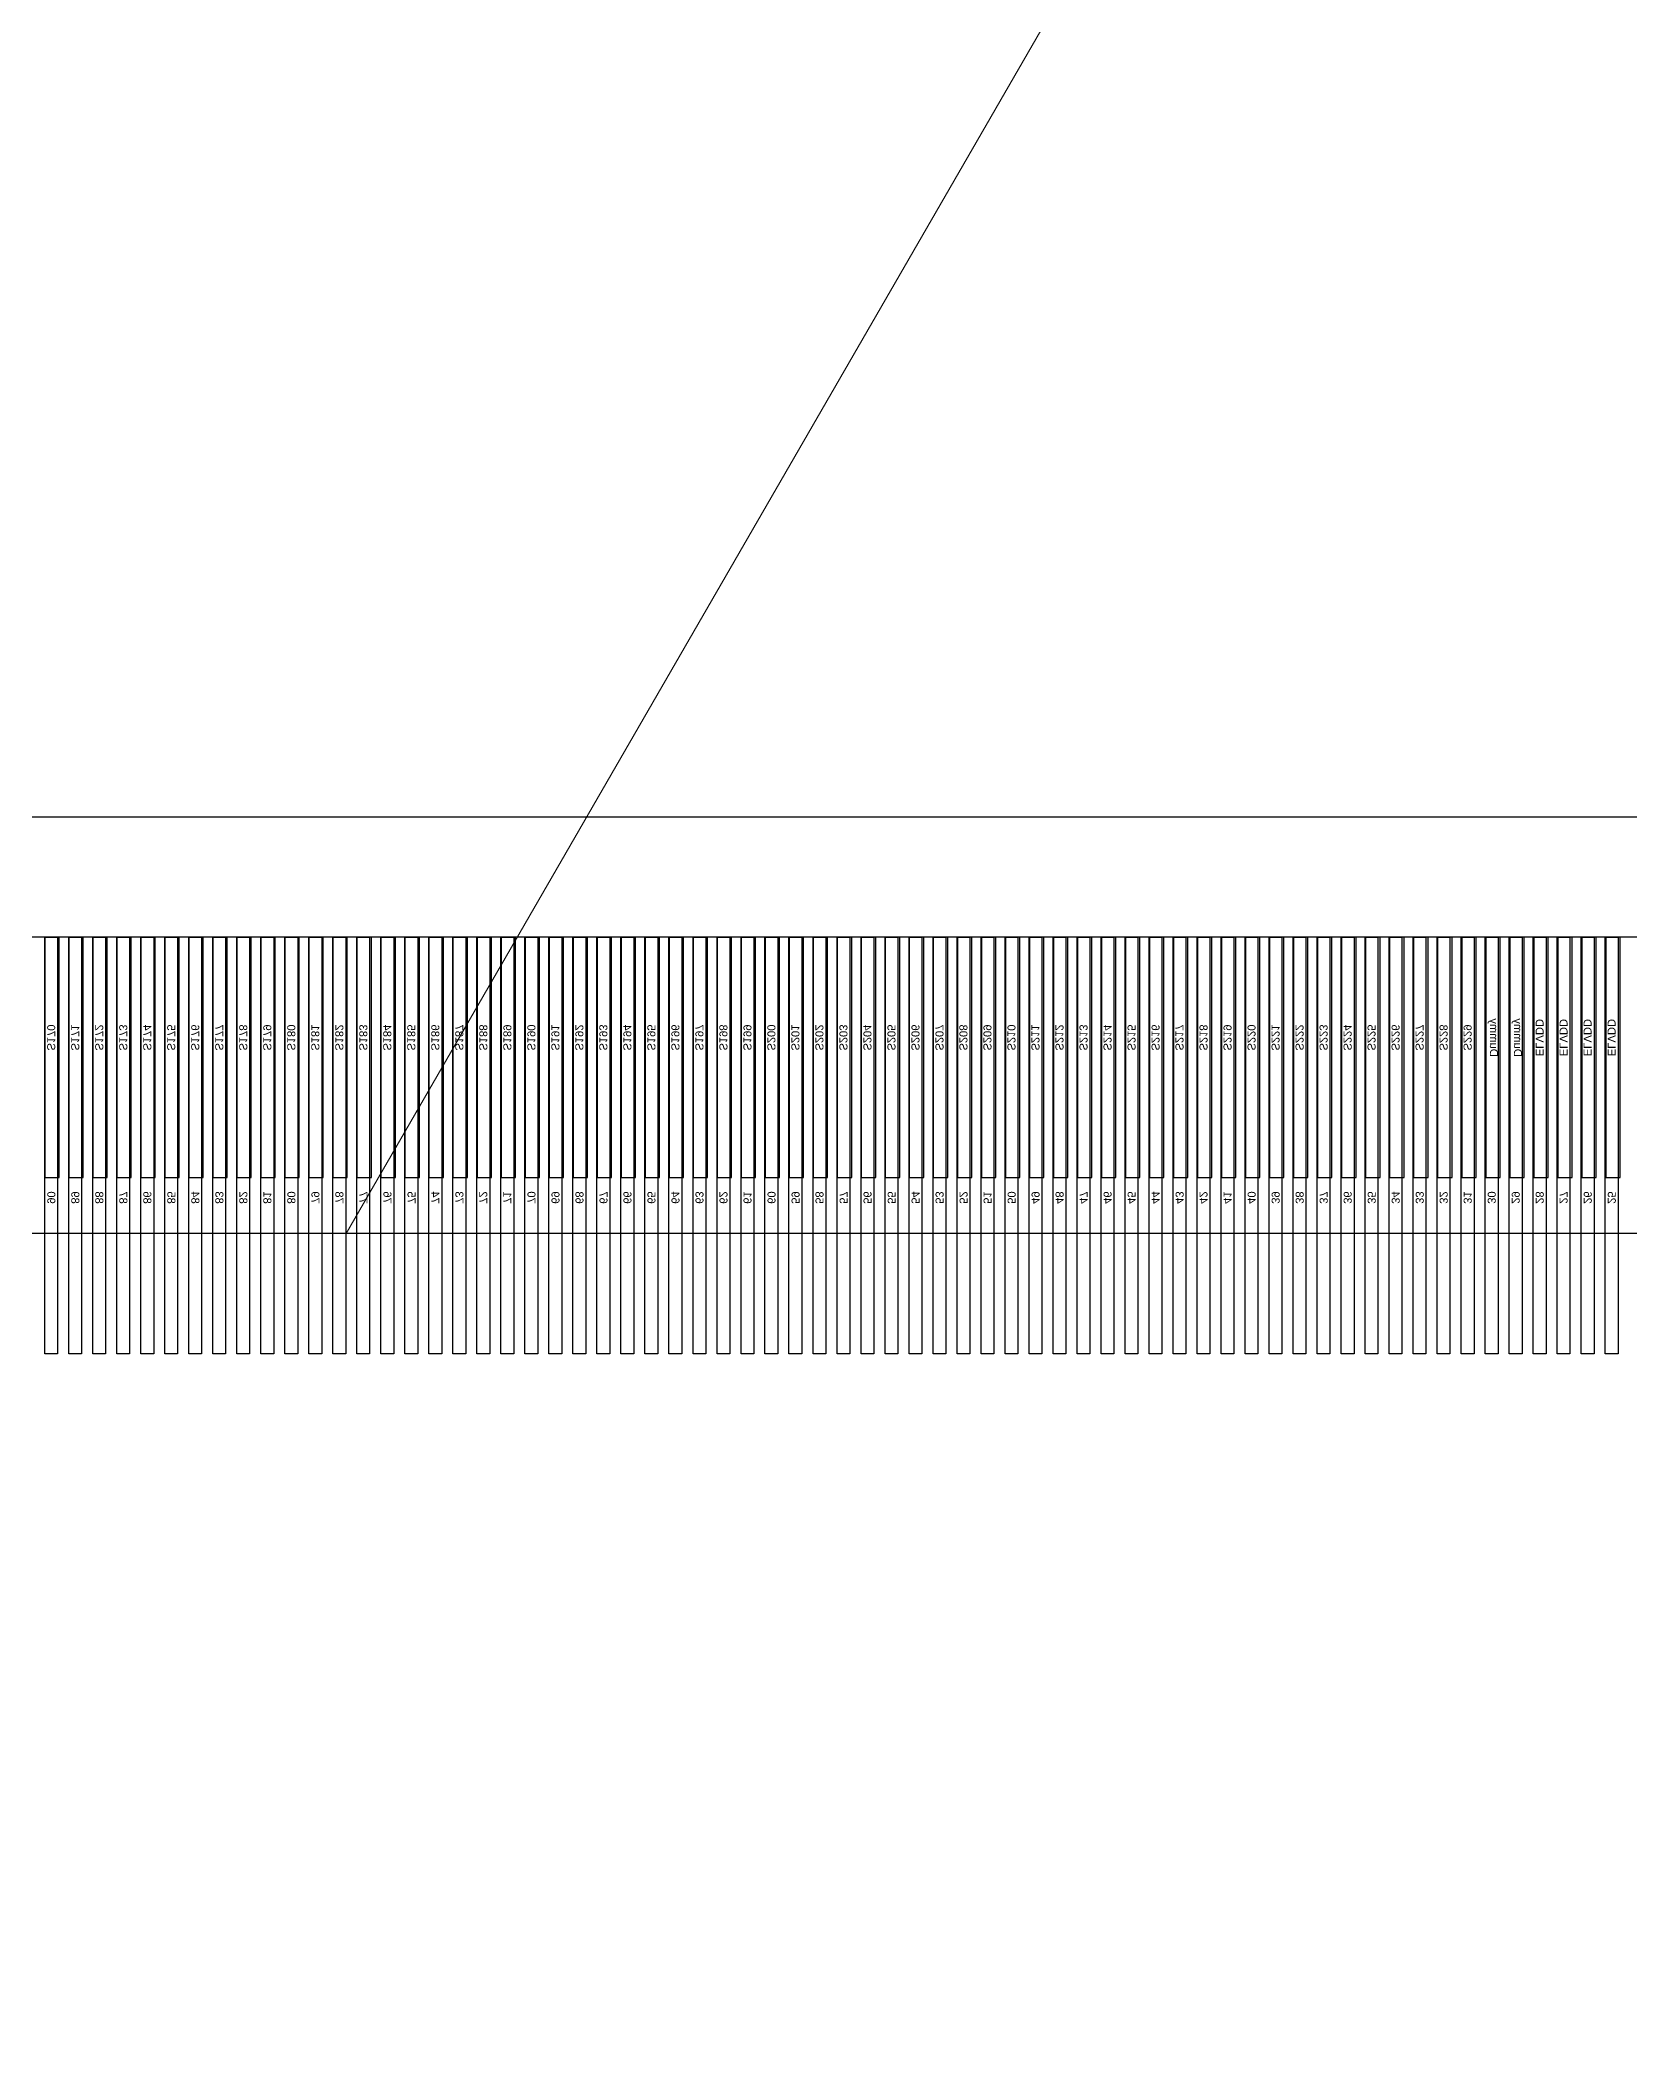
# Model space of a CAD drawing. Header units: inches. Extents: x 1765 to 5217, y -1519 to 441.
# Drawn here: x 4139.246 to 4141.232, y -1299.16 to -1296.668 of the extents above; entities that cross this region are included whole.
import ezdxf
from ezdxf.enums import TextEntityAlignment as Align

# ---------------------------------------------------------------- set-up
doc = ezdxf.new("R2010")
doc.units = ezdxf.units.IN
doc.header["$MEASUREMENT"] = 0
doc.layers.add('DIM', color=3, linetype='Continuous', lineweight=15)
doc.styles.add('MBC_Arial_Font', font='arial.ttf', dxfattribs={"width": 0.8})

msp = doc.modelspace()

# ---------------------------------------------------------------- hatches: boundary and pattern name
at = {"layer": 'DIM'}
h = msp.add_hatch(dxfattribs=at)
h.set_pattern_fill('HONEY', color=256, style=0)
h.set_pattern_definition([(0, (6241.1135, -2365.6452), (4.7625, 2.74963), [3.175, -6.35]), (120, (6241.1135, -2365.6452), (-4.7624994, 2.749631), [3.175, -6.35]), (60, (6241.1135, -2365.6452), (6e-07, 5.499261), [-6.35, 3.175])])
edge = h.paths.add_edge_path()
edge.add_line((4154.4949, -1263.4445), (4154.4949, -1289.1595))
edge.add_arc((4145.4949, -1289.1595), 9, -90, 0, ccw=False)
edge.add_line((4145.4949, -1298.1595), (4128.7079, -1298.1595))
edge.add_arc((4128.7079, -1289.1595), 9, 180, 270, ccw=False)
edge.add_line((4119.7079, -1289.1595), (4119.7079, -1263.4445))
edge.add_arc((4128.1279, -1263.4445), 8.42, 90, 180, ccw=False)
edge.add_line((4128.1279, -1255.0245), (4146.0749, -1255.0245))
edge.add_arc((4146.0749, -1263.4445), 8.42, 0, 90, ccw=False)

# ---------------------------------------------------------------- linework, layer by layer
msp.add_line((4148.5098, -1297.6395), (4125.693, -1297.6395))
msp.add_line((4148.5098, -1297.6395), (4125.693, -1297.6395))
msp.add_lwpolyline([(4154.4949, -1263.4445), (4154.4949, -1289.1595, -0.414214), (4145.4949, -1298.1595), (4128.7079, -1298.1595, -0.414214), (4119.7079, -1289.1595), (4119.7079, -1263.4445, -0.414214), (4128.1279, -1255.0245), (4146.0749, -1255.0245, -0.414214)], format="xyb", close=True)
msp.add_lwpolyline([(4154.4949, -1263.4445), (4154.4949, -1289.1595, -0.414214), (4145.4949, -1298.1595), (4128.7079, -1298.1595, -0.414214), (4119.7079, -1289.1595), (4119.7079, -1263.4445, -0.414214), (4128.1279, -1255.0245), (4146.0749, -1255.0245, -0.414214)], format="xyb", close=True)
msp.add_lwpolyline([(4142.2404, -1297.7895), (4131.9624, -1297.7895, 0.414214), (4131.7624, -1297.9895), (4131.7624, -1298.1403, 0.254671), (4131.8539, -1298.3083), (4132.1619, -1298.5072, -0.254671), (4132.2992, -1298.7592), (4132.2992, -1300.1887, -0.315299), (4132.1018, -1300.4706), (4131.6888, -1300.6209, 0.315299), (4131.4914, -1300.9028), (4131.4914, -1304.3102, -0.263643), (4131.3455, -1304.5675), (4129.9536, -1305.4013, 0.263643), (4129.8564, -1305.5729), (4129.8564, -1307.6669, 0.414214), (4130.0564, -1307.8669), (4144.1464, -1307.8669, 0.414214)], format="xyb")
at = {"color": 2}
for points in [[(4139.2704, -1297.7895), (4139.2524, -1297.7895), (4139.2524, -1298.0895), (4139.2704, -1298.0895)], [(4139.2704, -1297.7895), (4139.2524, -1297.7895), (4139.2524, -1298.0895), (4139.2704, -1298.0895)], [(4139.3004, -1297.7895), (4139.2824, -1297.7895), (4139.2824, -1298.0895), (4139.3004, -1298.0895)], [(4139.3004, -1297.7895), (4139.2824, -1297.7895), (4139.2824, -1298.0895), (4139.3004, -1298.0895)], [(4139.3304, -1297.7895), (4139.3124, -1297.7895), (4139.3124, -1298.0895), (4139.3304, -1298.0895)], [(4139.3304, -1297.7895), (4139.3124, -1297.7895), (4139.3124, -1298.0895), (4139.3304, -1298.0895)], [(4139.3604, -1297.7895), (4139.3424, -1297.7895), (4139.3424, -1298.0895), (4139.3604, -1298.0895)], [(4139.3604, -1297.7895), (4139.3424, -1297.7895), (4139.3424, -1298.0895), (4139.3604, -1298.0895)], [(4139.3904, -1297.7895), (4139.3724, -1297.7895), (4139.3724, -1298.0895), (4139.3904, -1298.0895)], [(4139.3904, -1297.7895), (4139.3724, -1297.7895), (4139.3724, -1298.0895), (4139.3904, -1298.0895)], [(4139.4204, -1297.7895), (4139.4024, -1297.7895), (4139.4024, -1298.0895), (4139.4204, -1298.0895)], [(4139.4204, -1297.7895), (4139.4024, -1297.7895), (4139.4024, -1298.0895), (4139.4204, -1298.0895)], [(4139.4504, -1297.7895), (4139.4324, -1297.7895), (4139.4324, -1298.0895), (4139.4504, -1298.0895)], [(4139.4504, -1297.7895), (4139.4324, -1297.7895), (4139.4324, -1298.0895), (4139.4504, -1298.0895)], [(4139.4804, -1297.7895), (4139.4624, -1297.7895), (4139.4624, -1298.0895), (4139.4804, -1298.0895)], [(4139.4804, -1297.7895), (4139.4624, -1297.7895), (4139.4624, -1298.0895), (4139.4804, -1298.0895)], [(4139.5104, -1297.7895), (4139.4924, -1297.7895), (4139.4924, -1298.0895), (4139.5104, -1298.0895)], [(4139.5104, -1297.7895), (4139.4924, -1297.7895), (4139.4924, -1298.0895), (4139.5104, -1298.0895)], [(4139.5404, -1297.7895), (4139.5224, -1297.7895), (4139.5224, -1298.0895), (4139.5404, -1298.0895)], [(4139.5404, -1297.7895), (4139.5224, -1297.7895), (4139.5224, -1298.0895), (4139.5404, -1298.0895)], [(4139.5704, -1297.7895), (4139.5524, -1297.7895), (4139.5524, -1298.0895), (4139.5704, -1298.0895)], [(4139.5704, -1297.7895), (4139.5524, -1297.7895), (4139.5524, -1298.0895), (4139.5704, -1298.0895)], [(4139.6004, -1297.7895), (4139.5824, -1297.7895), (4139.5824, -1298.0895), (4139.6004, -1298.0895)], [(4139.6004, -1297.7895), (4139.5824, -1297.7895), (4139.5824, -1298.0895), (4139.6004, -1298.0895)], [(4139.6304, -1297.7895), (4139.6124, -1297.7895), (4139.6124, -1298.0895), (4139.6304, -1298.0895)], [(4139.6304, -1297.7895), (4139.6124, -1297.7895), (4139.6124, -1298.0895), (4139.6304, -1298.0895)], [(4139.6604, -1297.7895), (4139.6424, -1297.7895), (4139.6424, -1298.0895), (4139.6604, -1298.0895)], [(4139.6604, -1297.7895), (4139.6424, -1297.7895), (4139.6424, -1298.0895), (4139.6604, -1298.0895)], [(4139.6904, -1297.7895), (4139.6724, -1297.7895), (4139.6724, -1298.0895), (4139.6904, -1298.0895)], [(4139.6904, -1297.7895), (4139.6724, -1297.7895), (4139.6724, -1298.0895), (4139.6904, -1298.0895)], [(4139.7204, -1297.7895), (4139.7024, -1297.7895), (4139.7024, -1298.0895), (4139.7204, -1298.0895)], [(4139.7204, -1297.7895), (4139.7024, -1297.7895), (4139.7024, -1298.0895), (4139.7204, -1298.0895)], [(4139.7504, -1297.7895), (4139.7324, -1297.7895), (4139.7324, -1298.0895), (4139.7504, -1298.0895)], [(4139.7504, -1297.7895), (4139.7324, -1297.7895), (4139.7324, -1298.0895), (4139.7504, -1298.0895)], [(4139.7804, -1297.7895), (4139.7624, -1297.7895), (4139.7624, -1298.0895), (4139.7804, -1298.0895)], [(4139.7804, -1297.7895), (4139.7624, -1297.7895), (4139.7624, -1298.0895), (4139.7804, -1298.0895)], [(4139.8104, -1297.7895), (4139.7924, -1297.7895), (4139.7924, -1298.0895), (4139.8104, -1298.0895)], [(4139.8104, -1297.7895), (4139.7924, -1297.7895), (4139.7924, -1298.0895), (4139.8104, -1298.0895)], [(4139.8404, -1297.7895), (4139.8224, -1297.7895), (4139.8224, -1298.0895), (4139.8404, -1298.0895)], [(4139.8404, -1297.7895), (4139.8224, -1297.7895), (4139.8224, -1298.0895), (4139.8404, -1298.0895)], [(4139.8704, -1297.7895), (4139.8524, -1297.7895), (4139.8524, -1298.0895), (4139.8704, -1298.0895)], [(4139.8704, -1297.7895), (4139.8524, -1297.7895), (4139.8524, -1298.0895), (4139.8704, -1298.0895)], [(4139.9004, -1297.7895), (4139.8824, -1297.7895), (4139.8824, -1298.0895), (4139.9004, -1298.0895)], [(4139.9004, -1297.7895), (4139.8824, -1297.7895), (4139.8824, -1298.0895), (4139.9004, -1298.0895)], [(4139.9304, -1297.7895), (4139.9124, -1297.7895), (4139.9124, -1298.0895), (4139.9304, -1298.0895)], [(4139.9304, -1297.7895), (4139.9124, -1297.7895), (4139.9124, -1298.0895), (4139.9304, -1298.0895)], [(4139.9604, -1297.7895), (4139.9424, -1297.7895), (4139.9424, -1298.0895), (4139.9604, -1298.0895)], [(4139.9604, -1297.7895), (4139.9424, -1297.7895), (4139.9424, -1298.0895), (4139.9604, -1298.0895)], [(4139.9904, -1297.7895), (4139.9724, -1297.7895), (4139.9724, -1298.0895), (4139.9904, -1298.0895)], [(4139.9904, -1297.7895), (4139.9724, -1297.7895), (4139.9724, -1298.0895), (4139.9904, -1298.0895)], [(4140.0204, -1297.7895), (4140.0024, -1297.7895), (4140.0024, -1298.0895), (4140.0204, -1298.0895)], [(4140.0204, -1297.7895), (4140.0024, -1297.7895), (4140.0024, -1298.0895), (4140.0204, -1298.0895)], [(4140.0504, -1297.7895), (4140.0324, -1297.7895), (4140.0324, -1298.0895), (4140.0504, -1298.0895)], [(4140.0504, -1297.7895), (4140.0324, -1297.7895), (4140.0324, -1298.0895), (4140.0504, -1298.0895)], [(4140.0804, -1297.7895), (4140.0624, -1297.7895), (4140.0624, -1298.0895), (4140.0804, -1298.0895)], [(4140.0804, -1297.7895), (4140.0624, -1297.7895), (4140.0624, -1298.0895), (4140.0804, -1298.0895)], [(4140.1104, -1297.7895), (4140.0924, -1297.7895), (4140.0924, -1298.0895), (4140.1104, -1298.0895)], [(4140.1104, -1297.7895), (4140.0924, -1297.7895), (4140.0924, -1298.0895), (4140.1104, -1298.0895)], [(4140.1404, -1297.7895), (4140.1224, -1297.7895), (4140.1224, -1298.0895), (4140.1404, -1298.0895)], [(4140.1404, -1297.7895), (4140.1224, -1297.7895), (4140.1224, -1298.0895), (4140.1404, -1298.0895)], [(4140.1704, -1297.7895), (4140.1524, -1297.7895), (4140.1524, -1298.0895), (4140.1704, -1298.0895)], [(4140.1704, -1297.7895), (4140.1524, -1297.7895), (4140.1524, -1298.0895), (4140.1704, -1298.0895)], [(4140.2004, -1297.7895), (4140.1824, -1297.7895), (4140.1824, -1298.0895), (4140.2004, -1298.0895)], [(4140.2004, -1297.7895), (4140.1824, -1297.7895), (4140.1824, -1298.0895), (4140.2004, -1298.0895)], [(4140.2304, -1297.7895), (4140.2124, -1297.7895), (4140.2124, -1298.0895), (4140.2304, -1298.0895)], [(4140.2304, -1297.7895), (4140.2124, -1297.7895), (4140.2124, -1298.0895), (4140.2304, -1298.0895)], [(4140.2604, -1297.7895), (4140.2424, -1297.7895), (4140.2424, -1298.0895), (4140.2604, -1298.0895)], [(4140.2604, -1297.7895), (4140.2424, -1297.7895), (4140.2424, -1298.0895), (4140.2604, -1298.0895)], [(4140.2904, -1297.7895), (4140.2724, -1297.7895), (4140.2724, -1298.0895), (4140.2904, -1298.0895)], [(4140.2904, -1297.7895), (4140.2724, -1297.7895), (4140.2724, -1298.0895), (4140.2904, -1298.0895)], [(4140.3204, -1297.7895), (4140.3024, -1297.7895), (4140.3024, -1298.0895), (4140.3204, -1298.0895)], [(4140.3204, -1297.7895), (4140.3024, -1297.7895), (4140.3024, -1298.0895), (4140.3204, -1298.0895)], [(4140.3504, -1297.7895), (4140.3324, -1297.7895), (4140.3324, -1298.0895), (4140.3504, -1298.0895)], [(4140.3504, -1297.7895), (4140.3324, -1297.7895), (4140.3324, -1298.0895), (4140.3504, -1298.0895)], [(4140.3804, -1297.7895), (4140.3624, -1297.7895), (4140.3624, -1298.0895), (4140.3804, -1298.0895)], [(4140.3804, -1297.7895), (4140.3624, -1297.7895), (4140.3624, -1298.0895), (4140.3804, -1298.0895)], [(4140.4104, -1297.7895), (4140.3924, -1297.7895), (4140.3924, -1298.0895), (4140.4104, -1298.0895)], [(4140.4104, -1297.7895), (4140.3924, -1297.7895), (4140.3924, -1298.0895), (4140.4104, -1298.0895)], [(4140.4404, -1297.7895), (4140.4224, -1297.7895), (4140.4224, -1298.0895), (4140.4404, -1298.0895)], [(4140.4404, -1297.7895), (4140.4224, -1297.7895), (4140.4224, -1298.0895), (4140.4404, -1298.0895)], [(4140.4704, -1297.7895), (4140.4524, -1297.7895), (4140.4524, -1298.0895), (4140.4704, -1298.0895)], [(4140.4704, -1297.7895), (4140.4524, -1297.7895), (4140.4524, -1298.0895), (4140.4704, -1298.0895)], [(4140.5004, -1297.7895), (4140.4824, -1297.7895), (4140.4824, -1298.0895), (4140.5004, -1298.0895)], [(4140.5004, -1297.7895), (4140.4824, -1297.7895), (4140.4824, -1298.0895), (4140.5004, -1298.0895)], [(4140.5304, -1297.7895), (4140.5124, -1297.7895), (4140.5124, -1298.0895), (4140.5304, -1298.0895)], [(4140.5304, -1297.7895), (4140.5124, -1297.7895), (4140.5124, -1298.0895), (4140.5304, -1298.0895)], [(4140.5604, -1297.7895), (4140.5424, -1297.7895), (4140.5424, -1298.0895), (4140.5604, -1298.0895)], [(4140.5604, -1297.7895), (4140.5424, -1297.7895), (4140.5424, -1298.0895), (4140.5604, -1298.0895)], [(4140.5904, -1297.7895), (4140.5724, -1297.7895), (4140.5724, -1298.0895), (4140.5904, -1298.0895)], [(4140.5904, -1297.7895), (4140.5724, -1297.7895), (4140.5724, -1298.0895), (4140.5904, -1298.0895)], [(4140.6204, -1297.7895), (4140.6024, -1297.7895), (4140.6024, -1298.0895), (4140.6204, -1298.0895)], [(4140.6204, -1297.7895), (4140.6024, -1297.7895), (4140.6024, -1298.0895), (4140.6204, -1298.0895)], [(4140.6504, -1297.7895), (4140.6324, -1297.7895), (4140.6324, -1298.0895), (4140.6504, -1298.0895)], [(4140.6504, -1297.7895), (4140.6324, -1297.7895), (4140.6324, -1298.0895), (4140.6504, -1298.0895)], [(4140.6804, -1297.7895), (4140.6624, -1297.7895), (4140.6624, -1298.0895), (4140.6804, -1298.0895)], [(4140.6804, -1297.7895), (4140.6624, -1297.7895), (4140.6624, -1298.0895), (4140.6804, -1298.0895)], [(4140.7104, -1297.7895), (4140.6924, -1297.7895), (4140.6924, -1298.0895), (4140.7104, -1298.0895)], [(4140.7104, -1297.7895), (4140.6924, -1297.7895), (4140.6924, -1298.0895), (4140.7104, -1298.0895)], [(4140.7404, -1297.7895), (4140.7224, -1297.7895), (4140.7224, -1298.0895), (4140.7404, -1298.0895)], [(4140.7404, -1297.7895), (4140.7224, -1297.7895), (4140.7224, -1298.0895), (4140.7404, -1298.0895)], [(4140.7704, -1297.7895), (4140.7524, -1297.7895), (4140.7524, -1298.0895), (4140.7704, -1298.0895)], [(4140.7704, -1297.7895), (4140.7524, -1297.7895), (4140.7524, -1298.0895), (4140.7704, -1298.0895)], [(4140.8004, -1297.7895), (4140.7824, -1297.7895), (4140.7824, -1298.0895), (4140.8004, -1298.0895)], [(4140.8004, -1297.7895), (4140.7824, -1297.7895), (4140.7824, -1298.0895), (4140.8004, -1298.0895)], [(4140.8304, -1297.7895), (4140.8124, -1297.7895), (4140.8124, -1298.0895), (4140.8304, -1298.0895)], [(4140.8304, -1297.7895), (4140.8124, -1297.7895), (4140.8124, -1298.0895), (4140.8304, -1298.0895)], [(4140.8604, -1297.7895), (4140.8424, -1297.7895), (4140.8424, -1298.0895), (4140.8604, -1298.0895)], [(4140.8604, -1297.7895), (4140.8424, -1297.7895), (4140.8424, -1298.0895), (4140.8604, -1298.0895)], [(4140.8904, -1297.7895), (4140.8724, -1297.7895), (4140.8724, -1298.0895), (4140.8904, -1298.0895)], [(4140.8904, -1297.7895), (4140.8724, -1297.7895), (4140.8724, -1298.0895), (4140.8904, -1298.0895)], [(4140.9204, -1297.7895), (4140.9024, -1297.7895), (4140.9024, -1298.0895), (4140.9204, -1298.0895)], [(4140.9204, -1297.7895), (4140.9024, -1297.7895), (4140.9024, -1298.0895), (4140.9204, -1298.0895)], [(4140.9504, -1297.7895), (4140.9324, -1297.7895), (4140.9324, -1298.0895), (4140.9504, -1298.0895)], [(4140.9504, -1297.7895), (4140.9324, -1297.7895), (4140.9324, -1298.0895), (4140.9504, -1298.0895)], [(4140.9804, -1297.7895), (4140.9624, -1297.7895), (4140.9624, -1298.0895), (4140.9804, -1298.0895)], [(4140.9804, -1297.7895), (4140.9624, -1297.7895), (4140.9624, -1298.0895), (4140.9804, -1298.0895)], [(4141.0104, -1297.7895), (4140.9924, -1297.7895), (4140.9924, -1298.0895), (4141.0104, -1298.0895)], [(4141.0104, -1297.7895), (4140.9924, -1297.7895), (4140.9924, -1298.0895), (4141.0104, -1298.0895)], [(4141.0404, -1297.7895), (4141.0224, -1297.7895), (4141.0224, -1298.0895), (4141.0404, -1298.0895)], [(4141.0404, -1297.7895), (4141.0224, -1297.7895), (4141.0224, -1298.0895), (4141.0404, -1298.0895)], [(4141.0704, -1297.7895), (4141.0524, -1297.7895), (4141.0524, -1298.0895), (4141.0704, -1298.0895)], [(4141.0704, -1297.7895), (4141.0524, -1297.7895), (4141.0524, -1298.0895), (4141.0704, -1298.0895)], [(4141.1004, -1297.7895), (4141.0824, -1297.7895), (4141.0824, -1298.0895), (4141.1004, -1298.0895)], [(4141.1004, -1297.7895), (4141.0824, -1297.7895), (4141.0824, -1298.0895), (4141.1004, -1298.0895)], [(4141.1304, -1297.7895), (4141.1124, -1297.7895), (4141.1124, -1298.0895), (4141.1304, -1298.0895)], [(4141.1304, -1297.7895), (4141.1124, -1297.7895), (4141.1124, -1298.0895), (4141.1304, -1298.0895)], [(4141.1604, -1297.7895), (4141.1424, -1297.7895), (4141.1424, -1298.0895), (4141.1604, -1298.0895)], [(4141.1604, -1297.7895), (4141.1424, -1297.7895), (4141.1424, -1298.0895), (4141.1604, -1298.0895)], [(4141.1904, -1297.7895), (4141.1724, -1297.7895), (4141.1724, -1298.0895), (4141.1904, -1298.0895)], [(4141.1904, -1297.7895), (4141.1724, -1297.7895), (4141.1724, -1298.0895), (4141.1904, -1298.0895)], [(4141.2204, -1297.7895), (4141.2024, -1297.7895), (4141.2024, -1298.0895), (4141.2204, -1298.0895)], [(4141.2204, -1297.7895), (4141.2024, -1297.7895), (4141.2024, -1298.0895), (4141.2204, -1298.0895)]]:
    msp.add_lwpolyline(points, close=True, dxfattribs=at)
at = {"color": 0}
for points in [[(4139.2525, -1297.7895), (4139.2685, -1297.7895), (4139.2685, -1298.31), (4139.2525, -1298.31)], [(4139.2825, -1297.7895), (4139.2985, -1297.7895), (4139.2985, -1298.31), (4139.2825, -1298.31)], [(4139.3125, -1297.7895), (4139.3285, -1297.7895), (4139.3285, -1298.31), (4139.3125, -1298.31)], [(4139.3425, -1297.7895), (4139.3585, -1297.7895), (4139.3585, -1298.31), (4139.3425, -1298.31)], [(4139.3725, -1297.7895), (4139.3885, -1297.7895), (4139.3885, -1298.31), (4139.3725, -1298.31)], [(4139.4024, -1297.7895), (4139.4184, -1297.7895), (4139.4184, -1298.31), (4139.4024, -1298.31)], [(4139.4324, -1297.7895), (4139.4484, -1297.7895), (4139.4484, -1298.31), (4139.4324, -1298.31)], [(4139.4624, -1297.7895), (4139.4784, -1297.7895), (4139.4784, -1298.31), (4139.4624, -1298.31)], [(4139.4924, -1297.7895), (4139.5084, -1297.7895), (4139.5084, -1298.31), (4139.4924, -1298.31)], [(4139.5224, -1297.7895), (4139.5384, -1297.7895), (4139.5384, -1298.31), (4139.5224, -1298.31)], [(4139.5524, -1297.7895), (4139.5684, -1297.7895), (4139.5684, -1298.31), (4139.5524, -1298.31)], [(4139.5824, -1297.7895), (4139.5984, -1297.7895), (4139.5984, -1298.31), (4139.5824, -1298.31)], [(4139.6124, -1297.7895), (4139.6284, -1297.7895), (4139.6284, -1298.31), (4139.6124, -1298.31)], [(4139.6423, -1297.7895), (4139.6583, -1297.7895), (4139.6583, -1298.31), (4139.6423, -1298.31)], [(4139.6723, -1297.7895), (4139.6883, -1297.7895), (4139.6883, -1298.31), (4139.6723, -1298.31)], [(4139.7023, -1297.7895), (4139.7183, -1297.7895), (4139.7183, -1298.31), (4139.7023, -1298.31)], [(4139.7323, -1297.7895), (4139.7483, -1297.7895), (4139.7483, -1298.31), (4139.7323, -1298.31)], [(4139.7623, -1297.7895), (4139.7783, -1297.7895), (4139.7783, -1298.31), (4139.7623, -1298.31)], [(4139.7923, -1297.7895), (4139.8083, -1297.7895), (4139.8083, -1298.31), (4139.7923, -1298.31)], [(4139.8223, -1297.7895), (4139.8383, -1297.7895), (4139.8383, -1298.31), (4139.8223, -1298.31)], [(4139.8523, -1297.7895), (4139.8683, -1297.7895), (4139.8683, -1298.31), (4139.8523, -1298.31)], [(4139.8823, -1297.7895), (4139.8983, -1297.7895), (4139.8983, -1298.31), (4139.8823, -1298.31)], [(4139.9122, -1297.7895), (4139.9282, -1297.7895), (4139.9282, -1298.31), (4139.9122, -1298.31)], [(4139.9422, -1297.7895), (4139.9582, -1297.7895), (4139.9582, -1298.31), (4139.9422, -1298.31)], [(4139.9722, -1297.7895), (4139.9882, -1297.7895), (4139.9882, -1298.31), (4139.9722, -1298.31)], [(4140.0022, -1297.7895), (4140.0182, -1297.7895), (4140.0182, -1298.31), (4140.0022, -1298.31)], [(4140.0322, -1297.7895), (4140.0482, -1297.7895), (4140.0482, -1298.31), (4140.0322, -1298.31)], [(4140.0622, -1297.7895), (4140.0782, -1297.7895), (4140.0782, -1298.31), (4140.0622, -1298.31)], [(4140.0922, -1297.7895), (4140.1082, -1297.7895), (4140.1082, -1298.31), (4140.0922, -1298.31)], [(4140.1222, -1297.7895), (4140.1382, -1297.7895), (4140.1382, -1298.31), (4140.1222, -1298.31)], [(4140.1521, -1297.7895), (4140.1681, -1297.7895), (4140.1681, -1298.31), (4140.1521, -1298.31)], [(4140.1821, -1297.7895), (4140.1981, -1297.7895), (4140.1981, -1298.31), (4140.1821, -1298.31)], [(4140.2121, -1297.7895), (4140.2281, -1297.7895), (4140.2281, -1298.31), (4140.2121, -1298.31)], [(4140.2421, -1297.7895), (4140.2581, -1297.7895), (4140.2581, -1298.31), (4140.2421, -1298.31)], [(4140.2721, -1297.7895), (4140.2881, -1297.7895), (4140.2881, -1298.31), (4140.2721, -1298.31)], [(4140.3021, -1297.7895), (4140.3181, -1297.7895), (4140.3181, -1298.31), (4140.3021, -1298.31)], [(4140.3321, -1297.7895), (4140.3481, -1297.7895), (4140.3481, -1298.31), (4140.3321, -1298.31)], [(4140.3621, -1297.7895), (4140.3781, -1297.7895), (4140.3781, -1298.31), (4140.3621, -1298.31)], [(4140.392, -1297.7895), (4140.408, -1297.7895), (4140.408, -1298.31), (4140.392, -1298.31)], [(4140.422, -1297.7895), (4140.438, -1297.7895), (4140.438, -1298.31), (4140.422, -1298.31)], [(4140.452, -1297.7895), (4140.468, -1297.7895), (4140.468, -1298.31), (4140.452, -1298.31)], [(4140.482, -1297.7895), (4140.498, -1297.7895), (4140.498, -1298.31), (4140.482, -1298.31)], [(4140.512, -1297.7895), (4140.528, -1297.7895), (4140.528, -1298.31), (4140.512, -1298.31)], [(4140.542, -1297.7895), (4140.558, -1297.7895), (4140.558, -1298.31), (4140.542, -1298.31)], [(4140.572, -1297.7895), (4140.588, -1297.7895), (4140.588, -1298.31), (4140.572, -1298.31)], [(4140.602, -1297.7895), (4140.618, -1297.7895), (4140.618, -1298.31), (4140.602, -1298.31)], [(4140.632, -1297.7895), (4140.648, -1297.7895), (4140.648, -1298.31), (4140.632, -1298.31)], [(4140.6619, -1297.7895), (4140.6779, -1297.7895), (4140.6779, -1298.31), (4140.6619, -1298.31)], [(4140.6919, -1297.7895), (4140.7079, -1297.7895), (4140.7079, -1298.31), (4140.6919, -1298.31)], [(4140.7219, -1297.7895), (4140.7379, -1297.7895), (4140.7379, -1298.31), (4140.7219, -1298.31)], [(4140.7519, -1297.7895), (4140.7679, -1297.7895), (4140.7679, -1298.31), (4140.7519, -1298.31)], [(4140.7819, -1297.7895), (4140.7979, -1297.7895), (4140.7979, -1298.31), (4140.7819, -1298.31)], [(4140.8119, -1297.7895), (4140.8279, -1297.7895), (4140.8279, -1298.31), (4140.8119, -1298.31)], [(4140.8419, -1297.7895), (4140.8579, -1297.7895), (4140.8579, -1298.31), (4140.8419, -1298.31)], [(4140.8719, -1297.7895), (4140.8879, -1297.7895), (4140.8879, -1298.31), (4140.8719, -1298.31)], [(4140.9018, -1297.7895), (4140.9178, -1297.7895), (4140.9178, -1298.31), (4140.9018, -1298.31)], [(4140.9318, -1297.7895), (4140.9478, -1297.7895), (4140.9478, -1298.31), (4140.9318, -1298.31)], [(4140.9618, -1297.7895), (4140.9778, -1297.7895), (4140.9778, -1298.31), (4140.9618, -1298.31)], [(4140.9918, -1297.7895), (4141.0078, -1297.7895), (4141.0078, -1298.31), (4140.9918, -1298.31)], [(4141.0218, -1297.7895), (4141.0378, -1297.7895), (4141.0378, -1298.31), (4141.0218, -1298.31)], [(4141.0518, -1297.7895), (4141.0678, -1297.7895), (4141.0678, -1298.31), (4141.0518, -1298.31)], [(4141.0818, -1297.7895), (4141.0978, -1297.7895), (4141.0978, -1298.31), (4141.0818, -1298.31)], [(4141.1118, -1297.7895), (4141.1278, -1297.7895), (4141.1278, -1298.31), (4141.1118, -1298.31)], [(4141.1417, -1297.7895), (4141.1577, -1297.7895), (4141.1577, -1298.31), (4141.1417, -1298.31)], [(4141.1717, -1297.7895), (4141.1877, -1297.7895), (4141.1877, -1298.31), (4141.1717, -1298.31)], [(4141.2017, -1297.7895), (4141.2177, -1297.7895), (4141.2177, -1298.31), (4141.2017, -1298.31)]]:
    msp.add_lwpolyline(points, close=True, dxfattribs=at)

# ---------------------------------------------------------------- texts
at = {"color": 3, "style": 'MBC_Arial_Font', "text_generation_flag": 4}
for s, p in [('Dummy', (4141.0627, -1297.9148)), ('Dummy', (4141.0927, -1297.9148)), ('ELVDD', (4141.1198, -1297.9148)), ('ELVDD', (4141.1497, -1297.9148)), ('ELVDD', (4141.1797, -1297.9148)), ('ELVDD', (4141.2097, -1297.9148)), ('S170', (4139.2605, -1297.9148)), ('S171', (4139.2905, -1297.9148)), ('S172', (4139.3205, -1297.9148)), ('S173', (4139.3505, -1297.9148)), ('S174', (4139.3805, -1297.9148)), ('S175', (4139.4104, -1297.9148)), ('S176', (4139.4404, -1297.9148)), ('S177', (4139.4704, -1297.9148)), ('S178', (4139.5004, -1297.9148)), ('S179', (4139.5304, -1297.9148)), ('S180', (4139.5604, -1297.9148)), ('S181', (4139.5904, -1297.9148)), ('S182', (4139.6204, -1297.9148)), ('S183', (4139.6504, -1297.9148)), ('S184', (4139.6803, -1297.9148)), ('S185', (4139.7103, -1297.9148)), ('S186', (4139.7403, -1297.9148)), ('S187', (4139.7703, -1297.9148)), ('S188', (4139.8003, -1297.9148)), ('S189', (4139.8303, -1297.9148)), ('S190', (4139.8603, -1297.9148)), ('S191', (4139.8903, -1297.9148)), ('S192', (4139.9202, -1297.9148)), ('S193', (4139.9502, -1297.9148)), ('S194', (4139.9802, -1297.9148)), ('S195', (4140.0102, -1297.9148)), ('S196', (4140.0402, -1297.9148)), ('S197', (4140.0702, -1297.9148)), ('S198', (4140.1002, -1297.9148)), ('S199', (4140.1302, -1297.9148)), ('S200', (4140.1601, -1297.9148)), ('S201', (4140.1901, -1297.9148)), ('S202', (4140.2201, -1297.9148)), ('S203', (4140.2501, -1297.9148)), ('S204', (4140.2801, -1297.9148)), ('S205', (4140.3101, -1297.9148)), ('S206', (4140.3401, -1297.9148)), ('S207', (4140.3701, -1297.9148)), ('S208', (4140.4, -1297.9148)), ('S209', (4140.43, -1297.9148)), ('S210', (4140.46, -1297.9148)), ('S211', (4140.49, -1297.9148)), ('S212', (4140.52, -1297.9148)), ('S213', (4140.55, -1297.9148)), ('S214', (4140.58, -1297.9148)), ('S215', (4140.61, -1297.9148)), ('S216', (4140.64, -1297.9148)), ('S217', (4140.6699, -1297.9148)), ('S218', (4140.6999, -1297.9148)), ('S219', (4140.7299, -1297.9148)), ('S220', (4140.7599, -1297.9148)), ('S221', (4140.7899, -1297.9148)), ('S222', (4140.8199, -1297.9148)), ('S223', (4140.8499, -1297.9148)), ('S224', (4140.8799, -1297.9148)), ('S225', (4140.9098, -1297.9148)), ('S226', (4140.9398, -1297.9148)), ('S227', (4140.9698, -1297.9148)), ('S228', (4140.9998, -1297.9148)), ('S229', (4141.0298, -1297.9148)), ('90', (4139.2606, -1298.1147)), ('89', (4139.2906, -1298.1147)), ('88', (4139.3206, -1298.1147)), ('87', (4139.3506, -1298.1147)), ('86', (4139.3806, -1298.1147)), ('85', (4139.4106, -1298.1147)), ('84', (4139.4406, -1298.1147)), ('83', (4139.4706, -1298.1147)), ('82', (4139.5005, -1298.1147)), ('81', (4139.5305, -1298.1147)), ('80', (4139.5605, -1298.1147)), ('79', (4139.5905, -1298.1147)), ('78', (4139.6205, -1298.1147)), ('77', (4139.6505, -1298.1147)), ('76', (4139.6805, -1298.1147)), ('75', (4139.7106, -1298.1147)), ('74', (4139.7403, -1298.1147)), ('73', (4139.7704, -1298.1147)), ('72', (4139.8002, -1298.1147)), ('71', (4139.8302, -1298.1147)), ('70', (4139.8604, -1298.1147)), ('69', (4139.8904, -1298.1147)), ('68', (4139.9204, -1298.1147)), ('67', (4139.9504, -1298.1147)), ('66', (4139.9803, -1298.1147)), ('65', (4140.0103, -1298.1147)), ('64', (4140.0403, -1298.1147)), ('63', (4140.0703, -1298.1147)), ('62', (4140.1003, -1298.1147)), ('61', (4140.1303, -1298.1147)), ('60', (4140.1603, -1298.1147)), ('59', (4140.1903, -1298.1147)), ('58', (4140.2202, -1298.1147)), ('57', (4140.2504, -1298.1147)), ('56', (4140.2802, -1298.1147)), ('55', (4140.3104, -1298.1147)), ('54', (4140.3402, -1298.1147)), ('53', (4140.3702, -1298.1147)), ('52', (4140.4002, -1298.1147)), ('51', (4140.4302, -1298.1147)), ('50', (4140.4602, -1298.1147)), ('49', (4140.4901, -1298.1147)), ('48', (4140.5201, -1298.1147)), ('47', (4140.55, -1298.1147)), ('46', (4140.5801, -1298.1147)), ('45', (4140.6101, -1298.1147)), ('44', (4140.64, -1298.1147)), ('43', (4140.6701, -1298.1147)), ('42', (4140.6999, -1298.1147)), ('41', (4140.7299, -1298.1147)), ('40', (4140.76, -1298.1147)), ('39', (4140.79, -1298.1147)), ('38', (4140.82, -1298.1147)), ('37', (4140.85, -1298.1147)), ('36', (4140.88, -1298.1147)), ('35', (4140.91, -1298.1147)), ('34', (4140.94, -1298.1147)), ('33', (4140.97, -1298.1147)), ('32', (4140.9999, -1298.1147)), ('31', (4141.0299, -1298.1147)), ('30', (4141.0599, -1298.1147)), ('29', (4141.0899, -1298.1147)), ('28', (4141.1199, -1298.1147)), ('27', (4141.1497, -1298.1147)), ('26', (4141.1799, -1298.1147)), ('25', (4141.2099, -1298.1147))]:
    msp.add_text(s, height=0.01, rotation=90, dxfattribs=at).set_placement(p, align=Align.MIDDLE_CENTER)

doc.saveas('drawing.dxf')
